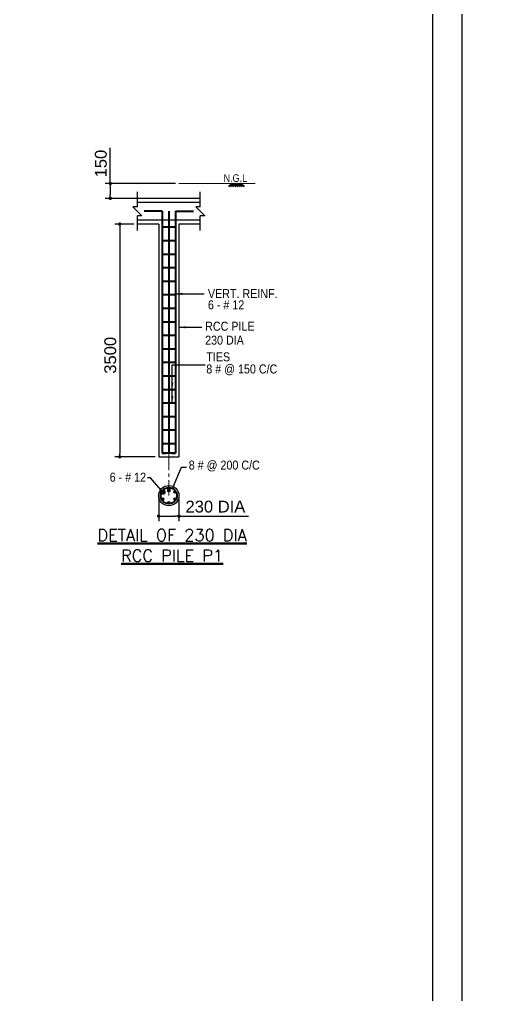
# Model space of a CAD drawing. Header units: inches. Extents: x -605 to 2991212, y -2872845 to 0.
# Drawn here: x 2341090 to 2362768, y -2431942 to -2388678 of the extents above; entities that cross this region are included whole.
import ezdxf
from ezdxf import colors
from ezdxf.entities.mleader import LeaderData, LeaderLine
from ezdxf.enums import TextEntityAlignment as Align
from ezdxf.math import Vec2, Vec3

# ---------------------------------------------------------------- set-up
doc = ezdxf.new("R2010")
doc.units = ezdxf.units.IN
doc.header["$LTSCALE"] = 600
doc.header["$MEASUREMENT"] = 0
doc.linetypes.add('CENTER', pattern=[2, 1.25, -0.25, 0.25, -0.25])
for name, color, linetype, lineweight in [('BRICK  WALL', 253, 'Continuous', 0), ('CENTER', 1, 'CENTER', 0), ('DIM', 251, 'Continuous', 0), ('L2', 2, 'Continuous', 20), ('L3', 3, 'Continuous', 25), ('L4', 4, 'Continuous', 30), ('L5', 10, 'Continuous', 40), ('rRCC 1', 3, 'Continuous', 25), ('rRCC 2', 40, 'Continuous', 15), ('rSHEET', 2, 'Continuous', 30), ('TEXT6', 6, 'Continuous', 50), ('TEXT7', 7, 'Continuous', 30)]:
    doc.layers.add(name, color=color, linetype=linetype, lineweight=lineweight)
doc.styles.add('ROMAND', font='romand.shx')
doc.styles.add('ROMANS', font='arial.ttf')
doc.styles.add('TEXT3', font='geniso.shx')
doc.dimstyles.new('DST-25$7', dxfattribs={"dimscale": 150, "dimtxt": 2.25, "dimasz": 2, "dimexe": 1.5, "dimexo": 1, "dimgap": 1, "dimtad": 1, "dimdec": 0, "dimlfac": 0.25, "dimzin": 0, "dimdsep": 46, "dimtxsty": 'ROMANS', "dimblk": 'DOT', "dimcen": 0.09, "dimdle": 1, "dimclrd": 1, "dimclre": 1, "dimclrt": 7, "dimadec": 0, "dimazin": 0, "dimtfac": 1, "dimtdec": 0, "dimtmove": 0, "dimatfit": 3, "dimfxl": 1, "dimtolj": 1, "dimtzin": 0, "dimarcsym": 0})
doc.dimstyles.new('DST-50', dxfattribs={"dimscale": 150, "dimtxt": 2.25, "dimasz": 1, "dimexe": 1.5, "dimexo": 1, "dimgap": 1, "dimtad": 1, "dimdec": 0, "dimlfac": 0.333333, "dimzin": 0, "dimdsep": 46, "dimtxsty": 'ROMANS', "dimblk": 'DOT', "dimcen": 0.09, "dimdle": 1, "dimclrd": 1, "dimclre": 1, "dimclrt": 7, "dimadec": 0, "dimazin": 0, "dimtfac": 1, "dimtdec": 0, "dimtmove": 0, "dimatfit": 3, "dimfxl": 1, "dimtolj": 1, "dimtzin": 0, "dimarcsym": 0})
doc.dimstyles.new('DST-50$7', dxfattribs={"dimscale": 150, "dimtxt": 2.25, "dimasz": 2, "dimexe": 1.5, "dimexo": 1, "dimgap": 1, "dimtad": 1, "dimdec": 0, "dimlfac": 0.333333, "dimzin": 0, "dimdsep": 46, "dimtxsty": 'ROMANS', "dimblk": 'DOT', "dimcen": 0.09, "dimdle": 1, "dimclrd": 1, "dimclre": 1, "dimclrt": 7, "dimadec": 0, "dimazin": 0, "dimtfac": 1, "dimtdec": 0, "dimtmove": 0, "dimatfit": 3, "dimfxl": 1, "dimtolj": 1, "dimtzin": 0, "dimarcsym": 0})

# ---------------------------------------------------------------- blocks, each defined once
blk = doc.blocks.new('_Dot')
at = {"color": 0, "linetype": 'ByBlock', "lineweight": -2}
blk.add_line((-0.5, 0), (-1, 0), dxfattribs=at)
at = {"color": 0, "linetype": 'ByBlock', "const_width": 0.5}
blk.add_lwpolyline([(-0.25, 0, 1), (0.25, 0, 1)], format="xyb", close=True, dxfattribs=at)
blk = doc.blocks.new('*D869')
at = {"layer": 'Defpoints', "color": 0, "linetype": 'ByBlock'}
for p in [(2346315, -2397747), (2345534, -2408064), (2347260, -2408064)]:
    blk.add_point(p, dxfattribs=at)
at = {"layer": 'L5', "color": 1, "lineweight": -2}
for p, q in [((2346165, -2397747), (2345309, -2397747)), ((2345534, -2397897), (2345534, -2407914)), ((2347110, -2408064), (2345309, -2408064))]:
    blk.add_line(p, q, dxfattribs=at)
at = {"layer": 'L5', "color": 1, "linetype": 'ByBlock', "lineweight": -2, "xscale": 150, "yscale": 150, "zscale": 150}
for p, rotation in [((2345534, -2397747), 90), ((2345534, -2408064), 270)]:
    blk.add_blockref('_Dot', p, dxfattribs=dict(at, rotation=rotation))
at = {"layer": 'L5', "color": 7, "linetype": 'ByBlock', "insert": (2345115, -2403564), "char_height": 525, "attachment_point": 5, "rotation": 90, "style": 'ROMANS'}
blk.add_mtext('\\A1;3500', dxfattribs=at)
blk = doc.blocks.new('*D870')
at = {"layer": 'Defpoints', "color": 0, "linetype": 'ByBlock'}
for p in [(2347260, -2409784), (2348160, -2409784), (2348160, -2410692)]:
    blk.add_point(p, dxfattribs=at)
at = {"layer": 'L5', "color": 1, "lineweight": -2}
for p, q in [((2347260, -2409934), (2347260, -2410917)), ((2348160, -2409934), (2348160, -2410917)), ((2347410, -2410692), (2348010, -2410692)), ((2348160, -2410692), (2351240, -2410692))]:
    blk.add_line(p, q, dxfattribs=at)
at = {"layer": 'L5', "color": 1, "linetype": 'ByBlock', "lineweight": -2, "xscale": 150, "yscale": 150, "zscale": 150, "rotation": 180}
blk.add_blockref('_Dot', (2347260, -2410692), dxfattribs=at)
at = {"layer": 'L5', "color": 1, "linetype": 'ByBlock', "lineweight": -2, "xscale": 150, "yscale": 150, "zscale": 150}
blk.add_blockref('_Dot', (2348160, -2410692), dxfattribs=at)
at = {"layer": 'L5', "color": 7, "linetype": 'ByBlock', "insert": (2349775, -2410274), "char_height": 525, "attachment_point": 5, "style": 'ROMANS'}
blk.add_mtext('\\A1;230 DIA', dxfattribs=at)
blk = doc.blocks.new('*D871')
at = {"layer": 'Defpoints', "color": 0, "linetype": 'ByBlock'}
for p in [(2348160, -2395948), (2345116, -2396607), (2348160, -2396607)]:
    blk.add_point(p, dxfattribs=at)
at = {"layer": 'L5', "color": 1, "lineweight": -2}
for p, q in [((2345116, -2395948), (2345116, -2394360)), ((2348010, -2395948), (2344891, -2395948)), ((2345116, -2396098), (2345116, -2396457)), ((2348010, -2396607), (2344891, -2396607))]:
    blk.add_line(p, q, dxfattribs=at)
at = {"layer": 'L5', "color": 1, "linetype": 'ByBlock', "lineweight": -2, "xscale": 150, "yscale": 150, "zscale": 150}
for p, rotation in [((2345116, -2395948), 90), ((2345116, -2396607), 270)]:
    blk.add_blockref('_Dot', p, dxfattribs=dict(at, rotation=rotation))
at = {"layer": 'L5', "color": 7, "linetype": 'ByBlock', "insert": (2344698, -2395065), "char_height": 525, "attachment_point": 5, "rotation": 90, "style": 'ROMANS'}
blk.add_mtext('\\A1;150', dxfattribs=at)
blk = doc.blocks.new('_DotBlank')
at = {"color": 0, "linetype": 'ByBlock', "lineweight": -2}
blk.add_line((-0.5, 0), (-1, 0), dxfattribs=at)
blk.add_circle((0, 0), 0.5, dxfattribs=at)

msp = doc.modelspace()

# ---------------------------------------------------------------- hatches: boundary and pattern name
at = {"layer": 'L4'}
h = msp.add_hatch(color=256, dxfattribs=at)
h.dxf.hatch_style = 1
h.paths.add_polyline_path([(2347391.8, -2409628.9, 1), (2347492.2, -2409628.9, 1)])
h = msp.add_hatch(color=256, dxfattribs=at)
h.dxf.hatch_style = 1
h.paths.add_polyline_path([(2347660.1, -2409473.9, 1), (2347760.5, -2409473.9, 1)])
h = msp.add_hatch(color=256, dxfattribs=at)
h.dxf.hatch_style = 1
h.paths.add_polyline_path([(2347928.4, -2409628.9, 1), (2348028.8, -2409628.9, 1)])
h = msp.add_hatch(color=256, dxfattribs=at)
h.dxf.hatch_style = 1
h.paths.add_polyline_path([(2347492.2, -2409938.7, 1), (2347391.8, -2409938.7, 1)])
h = msp.add_hatch(color=256, dxfattribs=at)
h.dxf.hatch_style = 1
h.paths.add_polyline_path([(2347760.5, -2410093.6, 1), (2347660.1, -2410093.6, 1)])
h = msp.add_hatch(color=256, dxfattribs=at)
h.dxf.hatch_style = 1
h.paths.add_polyline_path([(2348028.8, -2409938.7, 1), (2347928.4, -2409938.7, 1)])

# ---------------------------------------------------------------- linework, layer by layer
at = {"layer": 'BRICK  WALL', "color": 8, "linetype": 'ByBlock'}
msp.add_line((2346465.3, -2397747.1), (2346315.3, -2397747.1), dxfattribs=at)
at = {"layer": 'CENTER'}
msp.add_line((2347710.3, -2407901.2), (2347710.3, -2409783.8), dxfattribs=at)
at = {"layer": 'L2'}
msp.add_line((2351538.1, -2395948.1), (2348160.3, -2395948.1), dxfattribs=at)
at = {"layer": 'L3'}
for p, q in [((2346315.3, -2396979.5), (2346315.3, -2396322.1)), ((2349105.3, -2396979.5), (2349105.3, -2396322.1)), ((2348160.3, -2396607.1), (2346315.3, -2396607.1)), ((2349105.3, -2396607.1), (2348160.3, -2396607.1)), ((2346513, -2397374.7), (2346117.7, -2396979.5)), ((2346315.3, -2396979.5), (2346117.7, -2396979.5)), ((2349303, -2397374.7), (2348907.7, -2396979.5)), ((2349105.3, -2396979.5), (2348907.7, -2396979.5)), ((2346315.3, -2398032.1), (2346315.3, -2397374.7)), ((2346513, -2397374.7), (2346315.3, -2397374.7)), ((2349105.3, -2398032.1), (2349105.3, -2397374.7)), ((2349303, -2397374.7), (2349105.3, -2397374.7)), ((2347260.3, -2397747.1), (2346315.3, -2397747.1)), ((2347260.3, -2397747.1), (2347260.3, -2408064)), ((2348160.3, -2397747.1), (2348160.3, -2408064)), ((2349105.3, -2397747.1), (2348160.3, -2397747.1)), ((2347260.3, -2408064), (2348160.3, -2408064))]:
    msp.add_line(p, q, dxfattribs=at)
msp.add_circle((2347710.3, -2409783.8), 450, dxfattribs=at)
at = {"layer": 'L4'}
for centre in [(2347442, -2409628.9), (2347710.3, -2409473.9), (2347978.6, -2409628.9), (2347442, -2409938.7), (2347710.3, -2410093.6), (2347978.6, -2409938.7)]:
    msp.add_circle(centre, 50.2, dxfattribs=at)
at = {"layer": 'L5'}
for p, q in [((2350519.1, -2395948.1), (2350348.5, -2396077)), ((2350602.8, -2395948.1), (2350432.2, -2396077)), ((2350514, -2395948.1), (2350684.6, -2396077)), ((2350691.5, -2395948.1), (2350521, -2396077)), ((2350602.8, -2395948.1), (2350773.4, -2396077)), ((2350788.7, -2395948.1), (2350618.1, -2396077)), ((2350699.9, -2395948.1), (2350870.5, -2396077)), ((2350877.4, -2395948.1), (2350706.9, -2396077)), ((2350788.7, -2395948.1), (2350959.2, -2396077)), ((2350872.4, -2395948.1), (2351043, -2396077)), ((2347410.3, -2397174.2), (2346615.1, -2397174.2)), ((2347410.3, -2397174.2), (2347410.3, -2407901.2)), ((2347710.3, -2397174.2), (2347710.3, -2407901.2)), ((2348010.3, -2397174.2), (2348010.3, -2407901.2)), ((2348010.3, -2397174.2), (2348805.5, -2397174.2)), ((2347410.3, -2397874.7), (2348010.3, -2397874.7)), ((2347410.3, -2398474.7), (2348010.3, -2398474.7)), ((2347410.3, -2399074.7), (2348010.3, -2399074.7)), ((2347410.3, -2399674.7), (2348010.3, -2399674.7)), ((2347410.3, -2400274.7), (2348010.3, -2400274.7)), ((2347410.3, -2400874.7), (2348010.3, -2400874.7)), ((2347410.3, -2401474.7), (2348010.3, -2401474.7)), ((2347410.3, -2402074.7), (2348010.3, -2402074.7)), ((2347410.3, -2402674.7), (2348010.3, -2402674.7)), ((2347410.3, -2403274.7), (2348010.3, -2403274.7)), ((2347410.3, -2403874.7), (2348010.3, -2403874.7)), ((2347410.3, -2404474.7), (2348010.3, -2404474.7)), ((2347410.3, -2405074.7), (2348010.3, -2405074.7)), ((2347410.3, -2405674.7), (2348010.3, -2405674.7)), ((2347410.3, -2406274.7), (2348010.3, -2406274.7)), ((2347410.3, -2406874.7), (2348010.3, -2406874.7)), ((2347410.3, -2407474.7), (2348010.3, -2407474.7)), ((2347410.3, -2407890.6), (2348010.3, -2407890.6)), ((2347410.3, -2407901.2), (2347570.5, -2407901.2)), ((2347850.1, -2407901.2), (2348010.3, -2407901.2))]:
    msp.add_line(p, q, dxfattribs=at)
msp.add_lwpolyline([(2347760.5, -2409611.3), (2347760.5, -2409473.9, 1), (2347660.1, -2409473.9), (2347660.1, -2409611.3)], format="xyb", dxfattribs=at)
msp.add_circle((2347710.3, -2409783.8), 360, dxfattribs=at)
at = {"layer": 'rRCC 1', "color": 2}
for p, q in [((2349105.3, -2396787.1), (2346315.3, -2396787.1)), ((2349105.3, -2397567.1), (2346315.3, -2397567.1))]:
    msp.add_line(p, q, dxfattribs=at)
at = {"layer": 'rSHEET'}
msp.add_lwpolyline([(2360713.4, -2501041.5), (2360713.4, -2364451.2), (2264134.3, -2364451.2), (2264134.3, -2501041.5)], close=True, dxfattribs=at)
msp.add_lwpolyline([(2359415, -2498765), (2359415, -2366727.7, 0.4142136), (2358439.3, -2365752.1), (2266408.3, -2365752.1, 0.4142136), (2265432.7, -2366727.7), (2265432.7, -2498765, 0.4142136), (2266408.3, -2499740.7), (2358439.3, -2499740.7, 0.4142136)], format="xyb", close=True, dxfattribs=at)

# ---------------------------------------------------------------- texts
at = {"layer": 'TEXT6', "style": 'ROMAND'}
for s, p in [('%%UDETAIL OF 230 DIA', (2347854.7, -2411534.3)), ('%%URCC PILE P1', (2347854.7, -2412445.3))]:
    msp.add_text(s, height=525, dxfattribs=at).set_placement(p, align=Align.MIDDLE)
at = {"layer": 'TEXT7', "style": 'ROMANS', "width": 0.85}
for s, height, p in [('N.G.L', 337.5, (2350136.2, -2395875.7)), ('VERT. REINF.', 400, (2349444.1, -2401030.4)), ('6 - # 12', 400, (2349444.1, -2401526.2)), ('RCC PILE', 400, (2349319.4, -2402475.3)), ('230 DIA', 400, (2349319.4, -2403093.1)), ('TIES', 400, (2349371.2, -2403832.5)), ('8 # @ 150 C/C', 400, (2349371.2, -2404369)), ('8 # @ 200 C/C', 400, (2348593.4, -2408630.1)), ('6 - # 12', 400, (2345088.3, -2409165.8))]:
    msp.add_text(s, height=height, dxfattribs=at).set_placement(p)

# ---------------------------------------------------------------- dimensions: what is measured, and where the dimension line sits
at = {"layer": 'L5'}
for base, p1, p2, text, picture, middle in [((2345115.6, -2396607.1), (2348160.3, -2395948.1), (2348160.3, -2396607.1), '150', '*D871', (2345115.6, -2395064.5)), ((2345533.6, -2408064), (2346315.3, -2397747.1), (2347260.3, -2408064), '3500', '*D869', (2345533.6, -2403563.5))]:
    dim = msp.add_linear_dim(base=base, p1=p1, p2=p2, angle=90, text=text, dimstyle='DST-50', override={"dimtxt": 3.5}, dxfattribs=at)
    dim.commit()
    dim.dimension.update_dxf_attribs({"geometry": picture, "text_midpoint": middle, "dimtype": 160})
dim = msp.add_linear_dim(base=(2348160.3, -2410692.2), p1=(2347260.3, -2409783.8), p2=(2348160.3, -2409783.8), text='230 DIA', dimstyle='DST-50', override={"dimtxt": 3.5}, dxfattribs=at)
dim.commit()
dim.dimension.update_dxf_attribs({"geometry": '*D870', "text_midpoint": (2349775.2, -2410274)})

# ---------------------------------------------------------------- leaders
at = {"layer": 'DIM'}
for points, dimstyle, override in [([(2348010.3, -2400840.7), (2349275.1, -2400840.7)], 'DST-50$7', {"dimgap": 1, "dimtad": 0}), ([(2348160.3, -2402320.2), (2349173.5, -2402320.2)], 'DST-25$7', {"dimgap": 1, "dimtad": 0}), ([(2347861.4, -2405674.7), (2347861.4, -2403989.3), (2349326.7, -2403989.3)], 'DST-25$7', {"dimgap": 1, "dimtad": 0}), ([(2347861.4, -2405074.7), (2347861.4, -2403989.3)], 'DST-50$7', {"dimgap": 1, "dimtad": 0}), ([(2347878.2, -2409465.3), (2348267.3, -2408524), (2348487.8, -2408524)], 'DST-50$7', {"dimasz": 1.3, "dimtad": 0}), ([(2347442, -2409628.9), (2346902.8, -2408990.2), (2346760.1, -2408990.2)], 'DST-25$7', {"dimasz": 1.3, "dimtad": 0, "dimldrblk": 'DotBlank'})]:
    msp.add_leader(points, dimstyle=dimstyle, override=override, dxfattribs=at)
at = {"layer": 'rRCC 2', "color": 7}
ml = msp.add_multileader_mtext('Standard', dxfattribs=at)
ml.set_content('\\A1;\\W0.85;(a)4-12# ', color=7, style='TEXT3')
ml.set_leader_properties(color=256, linetype='ByLayer', lineweight=-1)
ml.set_arrow_properties(name='DOTBLANK')
ml.build(insert=Vec2(0, 0))
ml.multileader.update_dxf_attribs({"text_top_attachment_type": 0, "text_bottom_attachment_type": 0, "dogleg_length": 7.47, "arrow_head_size": 187.5, "scale": 75})
ctx = ml.context
ctx.base_point, ctx.scale, ctx.char_height, ctx.arrow_head_size, ctx.landing_gap_size, ctx.plane_origin = Vec3(2474235.5, -2625457.1), 75, 250, 187.5, 6.75, Vec3(2469885.5, -2625505)
ctx.text_align_type = 2
notes = []
notes.append((ctx, [(0, (0, 0, 0), (0, 0), (1, 0), 1, [])]))
ctx.mtext.insert, ctx.mtext.alignment, ctx.mtext.flow_direction = Vec3(2475262.2, -2625325.8), 3, 5
for ctx, leaders in notes:
    for number, flags, end, landing, length, lines in leaders:
        leader = LeaderData()
        leader.index, (leader.has_last_leader_line, leader.has_dogleg_vector, leader.attachment_direction) = number, flags
        leader.last_leader_point, leader.dogleg_vector, leader.dogleg_length = Vec3(end), Vec3(landing), length
        for number, points, colour, breaks in lines:
            line = LeaderLine()
            line.index, line.vertices, line.color, line.breaks = number, Vec3.list(points), colors.encode_raw_color(colour), breaks
            leader.lines.append(line)
        ctx.leaders.append(leader)

doc.saveas('drawing.dxf')
